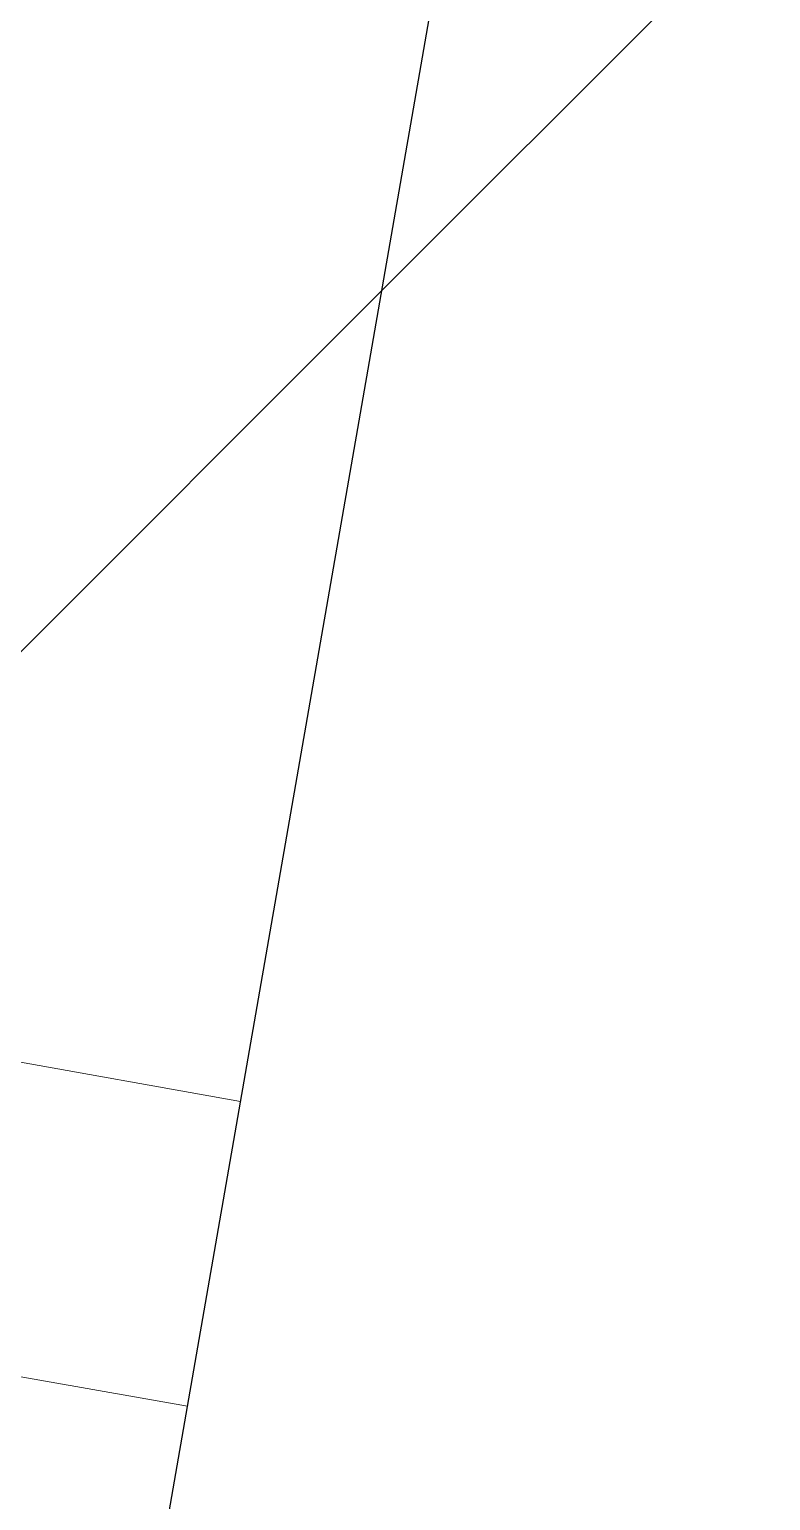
# Model space of a CAD drawing. Header units: metres. Extents: x -1147 to -802, y 5 to 567.
# Drawn here: x -1039.6047 to -1039.4092, y 520.2142 to 520.6022 of the extents above; entities that cross this region are included whole.
import ezdxf

# ---------------------------------------------------------------- set-up
doc = ezdxf.new("R2010")
doc.units = ezdxf.units.M
doc.layers.add('A-DETL-GENF', color=7, linetype='Continuous', lineweight=9)
doc.layers.add('A-FLOR', color=7, linetype='Continuous', lineweight=50)
pattern_1 = [(45, (100.7304, 3.6), (-0.42426407, 0.42426407), [])]

# ---------------------------------------------------------------- blocks, each defined once
blk = doc.blocks.new('T2DPAA-T2D-PWA-SU-M2D-000002_dwg-40815123-DRG-2873010 - GENERAL ARRANGEMENT PLAN')
at = {"color": 254, "lineweight": 18, "true_color": 0xe1e1e1}
for p, q in [((-193.2371, 1080.78378), (-193.36606, 1082.32083)), ((-193.38093, 1081.49983), (-193.31835, 1080.77667))]:
    blk.add_line(p, q, dxfattribs=at)
blk = doc.blocks.new('T2DPAA-T2D-PWA-SU-M2D-000100_Survey_rvt-1-DRG-2873010 - GENERAL ARRANGEMENT PLAN')
at = {"color": 254, "lineweight": 18, "true_color": 0xe1e1e1, "rotation": 75.11694444444437}
blk.add_blockref('T2DPAA-T2D-PWA-SU-M2D-000002_dwg-40815123-DRG-2873010 - GENERAL ARRANGEMENT PLAN', (-45.82133, 429.47779), dxfattribs=at)

msp = doc.modelspace()

# ---------------------------------------------------------------- hatches: boundary and pattern name
at = {"layer": 'A-DETL-GENF'}
h = msp.add_hatch(dxfattribs=at)
h.set_pattern_fill('FP_4', color=256, style=0, pattern_type=2)
h.set_pattern_definition(pattern_1)
h.paths.add_polyline_path([(-1044.85987, 504.63178), (-1044.85986, 504.63178), (-1044.85141, 509.38177), (-1041.73738, 509.37623), (-1041.73636, 509.92259), (-1041.36035, 509.92281), (-1039.42397, 521.03714), (-1052.66252, 521.05876), (-1052.66252, 504.64565), (-1044.87343, 504.6318)])
h.paths.add_polyline_path([(-1050.20244, 509.94506), (-1050.20244, 509.94506), (-1050.20244, 509.94858)])
h.paths.add_polyline_path([(-1049.06733, 510.05474), (-1049.06733, 510.05476), (-1049.06733, 510.25739)])
h = msp.add_hatch(dxfattribs=at)
h.set_pattern_fill('FP_4', color=256, style=0, pattern_type=2)
h.set_pattern_definition(pattern_1)
h.paths.add_polyline_path([(-1019.65146, 509.33697), (-1019.63072, 521.00195), (-1039.42397, 521.03714), (-1041.36035, 509.92281), (-1041.73636, 509.92259), (-1041.73721, 509.37623), (-1041.51133, 509.37583), (-1041.29144, 509.8156), (-1041.07117, 509.37505), (-1026.52829, 509.3492), (-1026.3581, 509.68957), (-1026.18761, 509.34859), (-1019.83993, 509.33731)])

# ---------------------------------------------------------------- linework, layer by layer
at = {"layer": 'A-FLOR', "color": 252, "lineweight": 25, "true_color": 0x888888}
msp.add_line((-1041.36035, 509.92281), (-1035.39278, 544.17521), dxfattribs=at)

# ---------------------------------------------------------------- block references
at = {"color": 254, "lineweight": 5, "true_color": 0xe1e1e1}
msp.add_blockref('T2DPAA-T2D-PWA-SU-M2D-000100_Survey_rvt-1-DRG-2873010 - GENERAL ARRANGEMENT PLAN', (100.43042, 0), dxfattribs=at)

doc.saveas('drawing.dxf')
